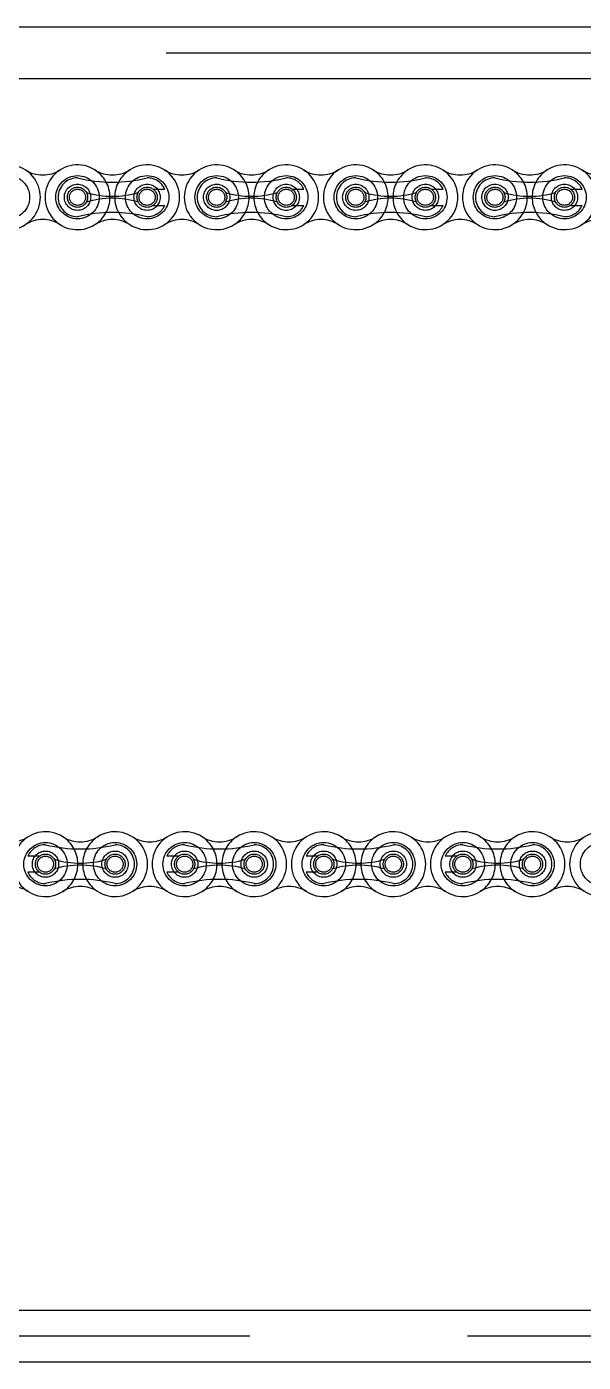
# Model space of a CAD drawing. Header units: metres. Extents: x 0 to 21025, y 0 to 14850.
# Drawn here: x 5375.7 to 5477.3, y 13042.7 to 13286.7 of the extents above; entities that cross this region are included whole.
import ezdxf

# ---------------------------------------------------------------- set-up
doc = ezdxf.new("R2010")
doc.units = ezdxf.units.M
doc.header["$LTSCALE"] = 25
doc.linetypes.add('HIDDEN2', pattern=[4.7625, 3.175, -1.5875])
doc.layers.add('SL4', color=4, linetype='Continuous')
doc.layers.add('ST1', color=7, linetype='HIDDEN2')

msp = doc.modelspace()

# ---------------------------------------------------------------- linework, layer by layer
at = {"layer": 'SL4'}
for p, q in [((4210.539, 13286.681), (5535.514, 13286.681)), ((5535.514, 13277.156), (4210.539, 13277.156)), ((4258.039, 13052.206), (5488.014, 13052.206)), ((5488.014, 13042.681), (4258.039, 13042.681))]:
    msp.add_line(p, q, dxfattribs=at)
at = {"layer": 'ST1'}
for p, q in [((4210.539, 13281.919), (5535.514, 13281.919)), ((5535.514, 13277.156), (4210.539, 13277.156)), ((5398.784, 13256.997), (5400.908, 13256.997)), ((5424.184, 13256.997), (5426.308, 13256.997)), ((5449.584, 13256.997), (5451.708, 13256.997)), ((5474.984, 13256.997), (5477.108, 13256.997)), ((5398.784, 13254.045), (5400.908, 13254.045)), ((5424.184, 13254.045), (5426.308, 13254.045)), ((5449.584, 13254.045), (5451.708, 13254.045)), ((5474.984, 13254.045), (5477.108, 13254.045)), ((5378.022, 13135.162), (5375.898, 13135.162)), ((5403.422, 13135.162), (5401.298, 13135.162)), ((5428.822, 13135.162), (5426.698, 13135.162)), ((5454.222, 13135.162), (5452.098, 13135.162)), ((5378.022, 13132.21), (5375.898, 13132.21)), ((5403.422, 13132.21), (5401.298, 13132.21)), ((5428.822, 13132.21), (5426.698, 13132.21)), ((5454.222, 13132.21), (5452.098, 13132.21)), ((4210.539, 13052.206), (5535.514, 13052.206)), ((5535.514, 13047.444), (4210.539, 13047.444))]:
    msp.add_line(p, q, dxfattribs=at)
for centre, radius in [((5372.277, 13255.521), 3.96), ((5384.977, 13255.521), 3.96), ((5397.677, 13255.521), 3.96), ((5410.377, 13255.521), 3.96), ((5423.077, 13255.521), 3.96), ((5435.777, 13255.521), 3.96), ((5448.477, 13255.521), 3.96), ((5461.177, 13255.521), 3.96), ((5473.877, 13255.521), 3.96), ((5384.977, 13255.521), 2.398), ((5384.977, 13255.521), 1.845), ((5384.977, 13255.521), 1.476), ((5397.677, 13255.521), 2.398), ((5397.677, 13255.521), 1.845), ((5397.677, 13255.521), 1.476), ((5410.377, 13255.521), 2.399), ((5410.377, 13255.521), 1.845), ((5410.377, 13255.521), 1.476), ((5423.077, 13255.521), 2.399), ((5423.077, 13255.521), 1.845), ((5423.077, 13255.521), 1.476), ((5435.777, 13255.521), 2.398), ((5435.777, 13255.521), 1.845), ((5435.777, 13255.521), 1.476), ((5448.477, 13255.521), 2.398), ((5448.477, 13255.521), 1.845), ((5448.477, 13255.521), 1.476), ((5461.177, 13255.521), 2.399), ((5461.177, 13255.521), 1.845), ((5461.177, 13255.521), 1.476), ((5473.877, 13255.521), 2.398), ((5473.877, 13255.521), 1.845), ((5473.877, 13255.521), 1.476), ((5379.129, 13133.686), 3.96), ((5391.829, 13133.686), 3.96), ((5404.529, 13133.686), 3.96), ((5417.229, 13133.686), 3.96), ((5429.929, 13133.686), 3.96), ((5442.629, 13133.686), 3.96), ((5455.329, 13133.686), 3.96), ((5468.029, 13133.686), 3.96), ((5480.729, 13133.686), 3.96), ((5379.129, 13133.686), 2.398), ((5379.129, 13133.686), 1.845), ((5379.129, 13133.686), 1.476), ((5391.829, 13133.686), 2.399), ((5391.829, 13133.686), 1.845), ((5391.829, 13133.686), 1.476), ((5404.529, 13133.686), 2.398), ((5404.529, 13133.686), 1.845), ((5404.529, 13133.686), 1.476), ((5417.229, 13133.686), 2.398), ((5417.229, 13133.686), 1.845), ((5417.229, 13133.686), 1.476), ((5429.929, 13133.686), 2.399), ((5429.929, 13133.686), 1.845), ((5429.929, 13133.686), 1.476), ((5442.629, 13133.686), 2.398), ((5442.629, 13133.686), 1.845), ((5442.629, 13133.686), 1.476), ((5455.329, 13133.686), 2.399), ((5455.329, 13133.686), 1.845), ((5455.329, 13133.686), 1.476), ((5468.029, 13133.686), 2.398), ((5468.029, 13133.686), 1.845), ((5468.029, 13133.686), 1.476)]:
    msp.add_circle(centre, radius, dxfattribs=at)
for centre, radius, start, end in [((5372.277, 13255.521), 5.92, 237.56669, 122.43331), ((5384.977, 13255.521), 5.92, 57.56669, 302.43331), ((5397.677, 13255.521), 5.92, 237.56669, 122.43331), ((5410.377, 13255.521), 5.92, 57.56669, 302.43331), ((5423.077, 13255.521), 5.92, 237.56669, 122.43331), ((5435.777, 13255.521), 5.92, 57.56669, 302.43331), ((5448.477, 13255.521), 5.92, 237.56669, 122.43331), ((5461.177, 13255.521), 5.92, 57.56669, 302.43331), ((5473.877, 13255.521), 5.92, 237.56669, 122.43331), ((5378.627, 13265.514), 5.92, 237.56669, 302.43331), ((5384.977, 13255.521), 3.552, 90, 270), ((5391.327, 13284.618), 26.322, 256.04015, 283.95985), ((5391.327, 13265.514), 5.92, 237.56669, 302.43331), ((5384.977, 13255.521), 5.92, 302.43324, 57.56676), ((5397.677, 13255.521), 5.92, 122.43324, 237.56676), ((5397.677, 13255.521), 3.552, 24.55336, 90), ((5404.027, 13265.514), 5.92, 237.56669, 302.43331), ((5410.377, 13255.521), 3.552, 90, 270), ((5416.727, 13284.618), 26.322, 256.04015, 283.95985), ((5416.727, 13265.514), 5.92, 237.56669, 302.43331), ((5410.377, 13255.521), 5.92, 302.43324, 57.56676), ((5423.077, 13255.521), 5.92, 122.43324, 237.56676), ((5423.077, 13255.521), 3.552, 24.55336, 90), ((5429.427, 13265.514), 5.92, 237.56669, 302.43331), ((5435.777, 13255.521), 3.552, 90, 270), ((5442.127, 13284.618), 26.322, 256.04015, 283.95985), ((5442.127, 13265.514), 5.92, 237.56669, 302.43331), ((5435.777, 13255.521), 5.92, 302.43324, 57.56676), ((5448.477, 13255.521), 5.92, 122.43324, 237.56676), ((5448.477, 13255.521), 3.552, 24.55336, 90), ((5454.827, 13265.514), 5.92, 237.56669, 302.43331), ((5461.177, 13255.521), 3.552, 90, 270), ((5467.527, 13284.618), 26.322, 256.04015, 283.95985), ((5467.527, 13265.514), 5.92, 237.56669, 302.43331), ((5461.177, 13255.521), 5.92, 302.43324, 57.56676), ((5473.877, 13255.521), 5.92, 122.43324, 237.56676), ((5473.877, 13255.521), 3.552, 24.55336, 90), ((5480.227, 13265.514), 5.92, 237.56669, 302.43331), ((5391.327, 13271.874), 16.175, 252.993, 287.007), ((5391.327, 13239.169), 16.175, 72.993, 107.007), ((5416.727, 13271.874), 16.175, 252.993, 287.007), ((5416.727, 13239.169), 16.175, 72.993, 107.007), ((5442.127, 13271.874), 16.175, 252.993, 287.007), ((5442.127, 13239.169), 16.175, 72.993, 107.007), ((5467.527, 13271.874), 16.175, 252.993, 287.007), ((5467.527, 13239.169), 16.175, 72.993, 107.007), ((5391.327, 13226.424), 26.322, 76.04015, 103.95985), ((5397.677, 13255.521), 3.552, 270, 335.44664), ((5416.727, 13226.424), 26.322, 76.04015, 103.95985), ((5423.077, 13255.521), 3.552, 270, 335.44664), ((5442.127, 13226.424), 26.322, 76.04015, 103.95985), ((5448.477, 13255.521), 3.552, 270, 335.44664), ((5467.527, 13226.424), 26.322, 76.04015, 103.95985), ((5473.877, 13255.521), 3.552, 270, 335.44664), ((5378.627, 13245.528), 5.92, 57.56669, 122.43331), ((5391.327, 13245.528), 5.92, 57.56669, 122.43331), ((5404.027, 13245.528), 5.92, 57.56669, 122.43331), ((5416.727, 13245.528), 5.92, 57.56669, 122.43331), ((5429.427, 13245.528), 5.92, 57.56669, 122.43331), ((5442.127, 13245.528), 5.92, 57.56669, 122.43331), ((5454.827, 13245.528), 5.92, 57.56669, 122.43331), ((5467.527, 13245.528), 5.92, 57.56669, 122.43331), ((5480.227, 13245.528), 5.92, 57.56669, 122.43331), ((5379.129, 13133.686), 5.92, 57.56669, 302.43331), ((5391.829, 13133.686), 5.92, 237.56669, 122.43331), ((5404.529, 13133.686), 5.92, 57.56669, 302.43331), ((5417.229, 13133.686), 5.92, 237.56669, 122.43331), ((5429.929, 13133.686), 5.92, 57.56669, 302.43331), ((5442.629, 13133.686), 5.92, 237.56669, 122.43331), ((5455.329, 13133.686), 5.92, 57.56669, 302.43331), ((5468.029, 13133.686), 5.92, 237.56669, 122.43331), ((5480.729, 13133.686), 5.92, 57.56669, 302.43331), ((5372.779, 13143.679), 5.92, 237.56669, 302.43331), ((5379.129, 13133.686), 3.552, 90, 155.44664), ((5385.479, 13162.783), 26.322, 256.04015, 283.95985), ((5385.479, 13143.679), 5.92, 237.56669, 302.43331), ((5379.129, 13133.686), 5.92, 302.43324, 57.56676), ((5391.829, 13133.686), 5.92, 122.43324, 237.56676), ((5391.829, 13133.686), 3.552, 270, 90), ((5398.179, 13143.679), 5.92, 237.56669, 302.43331), ((5404.529, 13133.686), 3.552, 90, 155.44664), ((5410.879, 13162.783), 26.322, 256.04015, 283.95985), ((5410.879, 13143.679), 5.92, 237.56669, 302.43331), ((5404.529, 13133.686), 5.92, 302.43324, 57.56676), ((5417.229, 13133.686), 5.92, 122.43324, 237.56676), ((5417.229, 13133.686), 3.552, 270, 90), ((5423.579, 13143.679), 5.92, 237.56669, 302.43331), ((5429.929, 13133.686), 3.552, 90, 155.44664), ((5436.279, 13162.783), 26.322, 256.04015, 283.95985), ((5436.279, 13143.679), 5.92, 237.56669, 302.43331), ((5429.929, 13133.686), 5.92, 302.43324, 57.56676), ((5442.629, 13133.686), 5.92, 122.43324, 237.56676), ((5442.629, 13133.686), 3.552, 270, 90), ((5448.979, 13143.679), 5.92, 237.56669, 302.43331), ((5455.329, 13133.686), 3.552, 90, 155.44664), ((5461.679, 13162.783), 26.322, 256.04015, 283.95985), ((5461.679, 13143.679), 5.92, 237.56669, 302.43331), ((5455.329, 13133.686), 5.92, 302.43324, 57.56676), ((5468.029, 13133.686), 5.92, 122.43324, 237.56676), ((5468.029, 13133.686), 3.552, 270, 90), ((5474.379, 13143.679), 5.92, 237.56669, 302.43331), ((5385.479, 13150.039), 16.175, 252.993, 287.007), ((5410.879, 13150.039), 16.175, 252.993, 287.007), ((5436.279, 13150.039), 16.175, 252.993, 287.007), ((5461.679, 13150.039), 16.175, 252.993, 287.007), ((5379.129, 13133.686), 3.552, 204.55336, 270), ((5385.479, 13117.334), 16.175, 72.993, 107.007), ((5404.529, 13133.686), 3.552, 204.55336, 270), ((5410.879, 13117.334), 16.175, 72.993, 107.007), ((5429.929, 13133.686), 3.552, 204.55336, 270), ((5436.279, 13117.334), 16.175, 72.993, 107.007), ((5455.329, 13133.686), 3.552, 204.55336, 270), ((5461.679, 13117.334), 16.175, 72.993, 107.007), ((5385.479, 13104.589), 26.322, 76.04015, 103.95985), ((5410.879, 13104.589), 26.322, 76.04015, 103.95985), ((5436.279, 13104.589), 26.322, 76.04015, 103.95985), ((5461.679, 13104.589), 26.322, 76.04015, 103.95985), ((5372.779, 13123.693), 5.92, 57.56669, 122.43331), ((5385.479, 13123.693), 5.92, 57.56669, 122.43331), ((5398.179, 13123.693), 5.92, 57.56669, 122.43331), ((5410.879, 13123.693), 5.92, 57.56669, 122.43331), ((5423.579, 13123.693), 5.92, 57.56669, 122.43331), ((5436.279, 13123.693), 5.92, 57.56669, 122.43331), ((5448.979, 13123.693), 5.92, 57.56669, 122.43331), ((5461.679, 13123.693), 5.92, 57.56669, 122.43331), ((5474.379, 13123.693), 5.92, 57.56669, 122.43331)]:
    msp.add_arc(centre, radius, start, end, dxfattribs=at)

doc.saveas('drawing.dxf')
